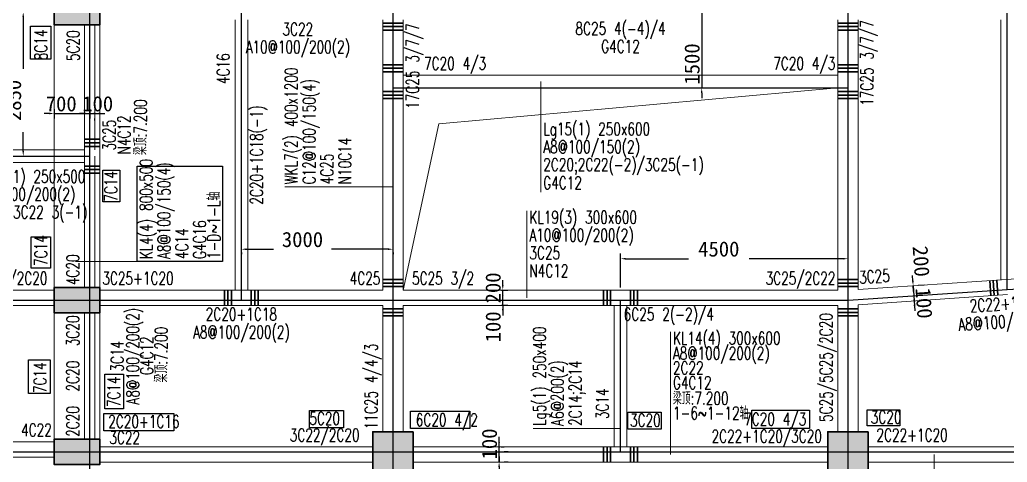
# Model space of a CAD drawing. Header units: inches. Extents: x 18712 to 314639, y 0 to 420500.
# Drawn here: x 63001 to 82535, y 126982 to 135735 of the extents above; entities that cross this region are included whole.
import ezdxf
from ezdxf.enums import TextEntityAlignment as Align
from ezdxf.lldxf.tags import DXFTag

# ---------------------------------------------------------------- set-up
doc = ezdxf.new("R2010")
doc.units = ezdxf.units.IN
doc.header["$LTSCALE"] = 1000
doc.header["$MEASUREMENT"] = 0
for name, color, linetype, true_color in [('DIM', 3, 'Continuous', 0x00ff00), ('DOTE', 1, 'DOTE', 0xff0000), ('板洞边线', 7, 'Continuous', 0xadadad), ('柱填充', 7, 'Continuous', 0xc0c0c0), ('梁原位标注', 7, 'Continuous', 0xffffff), ('梁名称编号', 2, 'Continuous', 0xffff00), ('梁标注引线', 2, 'Continuous', 0xffff00), ('梁附加箍筋', 1, 'Continuous', 0xff0000), ('梁集中标注', 2, 'Continuous', 0xffff00), ('砼柱', 2, 'Continuous', 0xffff00), ('砼梁', 6, 'Continuous', 0xff00ff), ('砼梁虚线', 9, 'HIDDEN', 0x808080)]:
    doc.layers.add(name, color=color, linetype=linetype, true_color=true_color)
doc.styles.add('TSSD_Rein', font='txt.shx', dxfattribs={"height": 0.2, "bigfont": 'gbcbig.shx'})
tags = doc.linetypes.add('DASH', pattern=[0.35, 0.25, -0.1]).pattern_tags.tags
tags[6:7] = [DXFTag(74, 4), DXFTag(75, 0), DXFTag(340, '0'), DXFTag(46, 0.0), DXFTag(50, 0.0), DXFTag(44, 0.0), DXFTag(45, 0.0)]
tags[4:5] = [DXFTag(74, 4), DXFTag(75, 0), DXFTag(340, '0'), DXFTag(46, 0.0), DXFTag(50, 0.0), DXFTag(44, 0.0), DXFTag(45, 0.0)]
tags = doc.linetypes.add('DOTE', pattern=[2.42, 2, -0.2, 0.02, -0.2]).pattern_tags.tags
tags[10:11] = [DXFTag(74, 4), DXFTag(75, 0), DXFTag(340, '0'), DXFTag(46, 0.0), DXFTag(50, 0.0), DXFTag(44, 0.0), DXFTag(45, 0.0)]
tags[8:9] = [DXFTag(74, 4), DXFTag(75, 0), DXFTag(340, '0'), DXFTag(46, 0.0), DXFTag(50, 0.0), DXFTag(44, 0.0), DXFTag(45, 0.0)]
tags[6:7] = [DXFTag(74, 4), DXFTag(75, 0), DXFTag(340, '0'), DXFTag(46, 0.0), DXFTag(50, 0.0), DXFTag(44, 0.0), DXFTag(45, 0.0)]
tags[4:5] = [DXFTag(74, 4), DXFTag(75, 0), DXFTag(340, '0'), DXFTag(46, 0.0), DXFTag(50, 0.0), DXFTag(44, 0.0), DXFTag(45, 0.0)]
tags = doc.linetypes.add('HIDDEN', pattern=[0.375, 0.25, -0.125]).pattern_tags.tags
tags[6:7] = [DXFTag(74, 4), DXFTag(75, 0), DXFTag(340, '0'), DXFTag(46, 0.0), DXFTag(50, 0.0), DXFTag(44, 0.0), DXFTag(45, 0.0)]
tags[4:5] = [DXFTag(74, 4), DXFTag(75, 0), DXFTag(340, '0'), DXFTag(46, 0.0), DXFTag(50, 0.0), DXFTag(44, 0.0), DXFTag(45, 0.0)]
doc.dimstyles.new('TSSD_100_100$0', dxfattribs={"dimtxt": 300, "dimasz": 100, "dimexe": 100, "dimexo": 250, "dimgap": 100, "dimtad": 1, "dimdec": 0, "dimzin": 0, "dimdsep": 46, "dimtxsty": 'Standard', "dimcen": 0, "dimclrd": 256, "dimclre": 256, "dimclrt": 7, "dimadec": 0, "dimazin": 0, "dimtfac": 1, "dimtdec": 4, "dimtix": 1, "dimtmove": 2, "dimatfit": 3, "dimfxl": 1, "dimtolj": 1, "dimtzin": 0, "dimarcsym": 0})

# ---------------------------------------------------------------- blocks, each defined once
blk = doc.blocks.new('*D1399')
at = {"layer": 'Defpoints', "color": 0, "transparency": 16777216}
for p in [(63685, 134215), (64385, 134215), (64385, 133881)]:
    blk.add_point(p, dxfattribs=at)
at = {"layer": 'DIM', "lineweight": -2, "transparency": 16777216}
for p, q in [((63585, 133881), (63485, 133881)), ((63685, 133965), (63685, 133781)), ((63685, 133881), (64385, 133881)), ((64385, 133965), (64385, 133781)), ((64485, 133881), (64585, 133881))]:
    blk.add_line(p, q, dxfattribs=at)
at = {"layer": 'DIM', "transparency": 16777216}
for points in [[(63585, 133864), (63585, 133897), (63685, 133881)], [(64485, 133897), (64485, 133864), (64385, 133881)]]:
    blk.add_solid(points, dxfattribs=at)
at = {"layer": 'DIM', "color": 7, "true_color": 0xffffff, "transparency": 16777216, "insert": (63821, 134071), "char_height": 300, "attachment_point": 5}
blk.add_mtext('\\A1;700', dxfattribs=at)
blk = doc.blocks.new('*D1400')
at = {"layer": 'Defpoints', "color": 0, "transparency": 16777216}
for p in [(64385, 134215), (64485, 133992), (64485, 133881)]:
    blk.add_point(p, dxfattribs=at)
at = {"layer": 'DIM', "lineweight": -2, "transparency": 16777216}
for p, q in [((64285, 133881), (64185, 133881)), ((64385, 133965), (64385, 133781)), ((64385, 133881), (64485, 133881)), ((64585, 133881), (64685, 133881)), ((64485, 133742), (64485, 133781))]:
    blk.add_line(p, q, dxfattribs=at)
at = {"layer": 'DIM', "transparency": 16777216}
for points in [[(64285, 133864), (64285, 133897), (64385, 133881)], [(64585, 133897), (64585, 133864), (64485, 133881)]]:
    blk.add_solid(points, dxfattribs=at)
at = {"layer": 'DIM', "color": 7, "true_color": 0xffffff, "transparency": 16777216, "insert": (64543, 134071), "char_height": 300, "attachment_point": 5}
blk.add_mtext('\\A1;100', dxfattribs=at)
blk = doc.blocks.new('*D1408')
at = {"layer": 'Defpoints', "color": 0, "transparency": 16777216}
for p in [(72415, 127186), (72483, 127186), (72415, 126986)]:
    blk.add_point(p, dxfattribs=at)
at = {"layer": 'DIM', "lineweight": -2, "transparency": 16777216}
for p, q in [((72483, 127286), (72483, 127386)), ((72483, 126986), (72483, 127186)), ((72665, 127186), (72583, 127186)), ((72665, 126986), (72583, 126986)), ((72483, 126886), (72483, 126786))]:
    blk.add_line(p, q, dxfattribs=at)
at = {"layer": 'DIM', "transparency": 16777216}
for points in [[(72466, 127286), (72500, 127286), (72483, 127186)], [(72500, 126886), (72466, 126886), (72483, 126986)]]:
    blk.add_solid(points, dxfattribs=at)
at = {"layer": 'DIM', "color": 7, "true_color": 0xffffff, "transparency": 16777216, "insert": (72293, 126514), "char_height": 300, "attachment_point": 5, "rotation": 90}
blk.add_mtext('\\A1;200', dxfattribs=at)
blk = doc.blocks.new('*D1409')
at = {"layer": 'Defpoints', "color": 0, "transparency": 16777216}
for p in [(72271, 127286), (72415, 127186), (72483, 127286)]:
    blk.add_point(p, dxfattribs=at)
at = {"layer": 'DIM', "lineweight": -2, "transparency": 16777216}
for p, q in [((72483, 127386), (72483, 127486)), ((72483, 127186), (72483, 127286)), ((72521, 127286), (72583, 127286)), ((72665, 127186), (72583, 127186)), ((72483, 127086), (72483, 126986))]:
    blk.add_line(p, q, dxfattribs=at)
at = {"layer": 'DIM', "transparency": 16777216}
for points in [[(72466, 127386), (72500, 127386), (72483, 127286)], [(72500, 127086), (72466, 127086), (72483, 127186)]]:
    blk.add_solid(points, dxfattribs=at)
at = {"layer": 'DIM', "color": 7, "true_color": 0xffffff, "transparency": 16777216, "insert": (72293, 127344), "char_height": 300, "attachment_point": 5, "rotation": 90}
blk.add_mtext('\\A1;100', dxfattribs=at)
blk = doc.blocks.new('*D1414')
at = {"layer": 'Defpoints', "color": 0, "transparency": 16777216}
for p in [(76214, 135886), (76214, 134386), (76491, 134386)]:
    blk.add_point(p, dxfattribs=at)
at = {"layer": 'DIM', "lineweight": -2, "transparency": 16777216}
for p, q in [((76491, 135986), (76491, 136086)), ((76464, 135886), (76591, 135886)), ((76491, 135886), (76491, 134386)), ((76464, 134386), (76591, 134386)), ((76491, 134286), (76491, 134186))]:
    blk.add_line(p, q, dxfattribs=at)
at = {"layer": 'DIM', "transparency": 16777216}
for points in [[(76474, 135986), (76508, 135986), (76491, 135886)], [(76508, 134286), (76474, 134286), (76491, 134386)]]:
    blk.add_solid(points, dxfattribs=at)
at = {"layer": 'DIM', "color": 7, "true_color": 0xffffff, "transparency": 16777216, "insert": (76301, 134860), "char_height": 300, "attachment_point": 5, "rotation": 90}
blk.add_mtext('\\A1;1500', dxfattribs=at)
blk = doc.blocks.new('*D1415')
at = {"layer": 'Defpoints', "color": 0, "transparency": 16777216}
for p in [(72278, 130186), (72556, 130186), (72278, 130086)]:
    blk.add_point(p, dxfattribs=at)
at = {"layer": 'DIM', "lineweight": -2, "transparency": 16777216}
for p, q in [((72556, 130286), (72556, 130386)), ((72528, 130186), (72656, 130186)), ((72556, 130086), (72556, 130186)), ((72528, 130086), (72656, 130086)), ((72556, 129986), (72556, 129886))]:
    blk.add_line(p, q, dxfattribs=at)
at = {"layer": 'DIM', "transparency": 16777216}
for points in [[(72539, 130286), (72572, 130286), (72556, 130186)], [(72572, 129986), (72539, 129986), (72556, 130086)]]:
    blk.add_solid(points, dxfattribs=at)
at = {"layer": 'DIM', "color": 7, "true_color": 0xffffff, "transparency": 16777216, "insert": (72366, 129660), "char_height": 300, "attachment_point": 5, "rotation": 90}
blk.add_mtext('\\A1;100', dxfattribs=at)
blk = doc.blocks.new('*D1416')
at = {"layer": 'Defpoints', "color": 0, "transparency": 16777216}
for p in [(72278, 130386), (72556, 130386), (72278, 130186)]:
    blk.add_point(p, dxfattribs=at)
at = {"layer": 'DIM', "lineweight": -2, "transparency": 16777216}
for p, q in [((72556, 130486), (72556, 130586)), ((72528, 130386), (72656, 130386)), ((72556, 130186), (72556, 130386)), ((72528, 130186), (72656, 130186)), ((72556, 130086), (72556, 129986))]:
    blk.add_line(p, q, dxfattribs=at)
at = {"layer": 'DIM', "transparency": 16777216}
for points in [[(72539, 130486), (72572, 130486), (72556, 130386)], [(72572, 130086), (72539, 130086), (72556, 130186)]]:
    blk.add_solid(points, dxfattribs=at)
at = {"layer": 'DIM', "color": 7, "true_color": 0xffffff, "transparency": 16777216, "insert": (72366, 130430), "char_height": 300, "attachment_point": 5, "rotation": 90}
blk.add_mtext('\\A1;200', dxfattribs=at)
blk = doc.blocks.new('*D1423')
at = {"layer": 'Defpoints', "color": 0, "transparency": 16777216}
for p in [(62885, 135886), (62885, 133036), (63070, 133036)]:
    blk.add_point(p, dxfattribs=at)
at = {"layer": 'DIM', "lineweight": -2, "transparency": 16777216}
for p, q in [((63070, 135786), (63070, 134764)), ((63135, 135886), (63170, 135886)), ((63070, 133136), (63070, 133514)), ((63135, 133036), (63170, 133036))]:
    blk.add_line(p, q, dxfattribs=at)
at = {"layer": 'DIM', "transparency": 16777216}
for points in [[(63086, 135786), (63053, 135786), (63070, 135886)], [(63053, 133136), (63086, 133136), (63070, 133036)]]:
    blk.add_solid(points, dxfattribs=at)
at = {"layer": 'DIM', "color": 7, "true_color": 0xffffff, "transparency": 16777216, "insert": (62880, 134139), "char_height": 300, "attachment_point": 5, "rotation": 90}
blk.add_mtext('\\A1;2850', dxfattribs=at)
blk = doc.blocks.new('*D1424')
at = {"layer": 'Defpoints', "color": 0, "transparency": 16777216}
for p in [(67385, 131383), (70385, 131383), (70385, 131196)]:
    blk.add_point(p, dxfattribs=at)
at = {"layer": 'DIM', "lineweight": -2, "transparency": 16777216}
for p, q in [((67385, 131133), (67385, 131096)), ((67485, 131196), (68019, 131196)), ((70285, 131196), (69169, 131196)), ((70385, 131133), (70385, 131096))]:
    blk.add_line(p, q, dxfattribs=at)
at = {"layer": 'DIM', "transparency": 16777216}
for points in [[(67485, 131213), (67485, 131179), (67385, 131196)], [(70285, 131179), (70285, 131213), (70385, 131196)]]:
    blk.add_solid(points, dxfattribs=at)
at = {"layer": 'DIM', "color": 7, "true_color": 0xffffff, "transparency": 16777216, "insert": (68594, 131386), "char_height": 300, "attachment_point": 5}
blk.add_mtext('\\A1;3000', dxfattribs=at)
blk = doc.blocks.new('*D1436')
at = {"layer": 'Defpoints', "color": 0, "transparency": 16777216}
for p in [(80641, 130471), (80654, 130271), (80687, 130274)]:
    blk.add_point(p, dxfattribs=at)
at = {"layer": 'DIM', "lineweight": -2, "transparency": 16777216}
for p, q in [((80667, 130573), (80660, 130673)), ((80890, 130488), (80773, 130480)), ((80674, 130473), (80687, 130274)), ((80694, 130174), (80701, 130074)), ((80904, 130288), (80787, 130280))]:
    blk.add_line(p, q, dxfattribs=at)
at = {"layer": 'DIM', "transparency": 16777216}
for points in [[(80650, 130572), (80683, 130574), (80674, 130473)], [(80710, 130175), (80677, 130173), (80687, 130274)]]:
    blk.add_solid(points, dxfattribs=at)
at = {"layer": 'DIM', "color": 7, "true_color": 0xffffff, "transparency": 16777216, "insert": (80831, 130957), "char_height": 300, "attachment_point": 5, "rotation": 273.8609}
blk.add_mtext('\\A1;200', dxfattribs=at)
blk = doc.blocks.new('*D1437')
at = {"layer": 'Defpoints', "color": 0, "transparency": 16777216}
for p in [(80654, 130271), (80661, 130172), (80694, 130174)]:
    blk.add_point(p, dxfattribs=at)
at = {"layer": 'DIM', "lineweight": -2, "transparency": 16777216}
for p, q in [((80680, 130373), (80674, 130473)), ((80687, 130274), (80694, 130174)), ((80904, 130288), (80787, 130280)), ((80911, 130189), (80794, 130181)), ((80701, 130074), (80707, 129974))]:
    blk.add_line(p, q, dxfattribs=at)
at = {"layer": 'DIM', "transparency": 16777216}
for points in [[(80664, 130372), (80697, 130375), (80687, 130274)], [(80717, 130075), (80684, 130073), (80694, 130174)]]:
    blk.add_solid(points, dxfattribs=at)
at = {"layer": 'DIM', "color": 7, "true_color": 0xffffff, "transparency": 16777216, "insert": (80887, 130129), "char_height": 300, "attachment_point": 5, "rotation": 273.8609}
blk.add_mtext('\\A1;100', dxfattribs=at)
blk = doc.blocks.new('*D1493')
at = {"layer": 'Defpoints', "color": 0, "transparency": 16777216}
for p in [(79385, 131008), (74885, 130186), (79385, 130186)]:
    blk.add_point(p, dxfattribs=at)
at = {"layer": 'DIM', "lineweight": -2, "transparency": 16777216}
for p, q in [((74885, 130436), (74885, 131108)), ((79385, 130436), (79385, 131108)), ((74985, 131008), (76229, 131008)), ((79285, 131008), (77429, 131008))]:
    blk.add_line(p, q, dxfattribs=at)
at = {"layer": 'DIM', "transparency": 16777216}
for points in [[(74985, 131024), (74985, 130991), (74885, 131008)], [(79285, 130991), (79285, 131024), (79385, 131008)]]:
    blk.add_solid(points, dxfattribs=at)
at = {"layer": 'DIM', "color": 7, "true_color": 0xffffff, "transparency": 16777216, "insert": (76829, 131198), "char_height": 300, "attachment_point": 5}
blk.add_mtext('\\A1;4500', dxfattribs=at)

msp = doc.modelspace()

# ---------------------------------------------------------------- hatches: boundary and pattern name
at = {"layer": '柱填充'}
for points in [[(64584.8, 136135.8), (63684.8, 136135.8), (63684.8, 135635.8), (64584.8, 135635.8)], [(64584.8, 130435.8), (63684.8, 130435.8), (63684.8, 129935.8), (64584.8, 129935.8)], [(70784.8, 127585.8), (69984.8, 127585.8), (69984.8, 126785.8), (70784.8, 126785.8)], [(79784.8, 127585.8), (78984.8, 127585.8), (78984.8, 126785.8), (79784.8, 126785.8)], [(64584.8, 127435.8), (63684.8, 127435.8), (63684.8, 126935.8), (64584.8, 126935.8)]]:
    msp.add_hatch(color=256, dxfattribs=at).paths.add_polyline_path(points, flags=0)

# ---------------------------------------------------------------- linework, layer by layer
at = {"layer": 'DIM', "linetype": 'DASH', "lineweight": -3}
for points in [[(63212.9, 135609.7), (63618.2, 135609.7), (63618.2, 134954.5), (63212.9, 134954.5)], [(67013.3, 130952.2), (65323.4, 130952.2), (65323.4, 132835.5), (67013.3, 132835.5)], [(64646, 132762.4), (64980.7, 132762.4), (64980.7, 132136), (64646, 132136)], [(63228.9, 131439.9), (63612, 131439.9), (63612, 130819), (63228.9, 130819)], [(63174.4, 129008.8), (63599.7, 129008.8), (63599.7, 128343.5), (63174.4, 128343.5)], [(64681.8, 128724.6), (65054.1, 128724.6), (65054.1, 128040.5), (64681.8, 128040.5)], [(68732.5, 128008.7), (69403.9, 128008.7), (69403.9, 127662.1), (68732.5, 127662.1)], [(70731.5, 127989.5), (71904.8, 127989.5), (71904.8, 127652.7), (70731.5, 127652.7)], [(75032.6, 127971.7), (75691.7, 127971.7), (75691.7, 127633.5), (75032.6, 127633.5)], [(77480.9, 128014.7), (78622.3, 128014.7), (78622.3, 127651), (77480.9, 127651)], [(79760.5, 128016.2), (80413, 128016.2), (80413, 127705.6), (79760.5, 127705.6)], [(64666.9, 127945.4), (66051.4, 127945.4), (66051.4, 127605), (64666.9, 127605)]]:
    msp.add_lwpolyline(points, close=True, dxfattribs=at)
at = {"layer": 'DOTE', "lineweight": -3}
for p, q in [((64384.8, 133035.8), (64384.8, 135885.8)), ((67384.8, 130185.8), (67384.8, 135885.8)), ((70384.8, 134385.8), (70384.8, 135885.8)), ((79384.8, 134385.8), (79384.8, 135885.8)), ((82534.8, 130398.4), (82534.8, 135885.8)), ((70384.8, 130185.8), (70384.8, 134385.8)), ((70384.8, 134385.8), (79384.8, 134385.8)), ((79384.8, 130185.8), (79384.8, 134385.8)), ((61384.8, 133035.8), (64384.8, 133035.8)), ((64384.8, 130185.8), (64384.8, 133035.8)), ((82534.8, 130398.4), (85684.8, 130611)), ((79384.8, 130185.8), (82534.8, 130398.4)), ((61384.8, 130185.8), (64384.8, 130185.8)), ((64384.8, 127185.8), (64384.8, 130185.8)), ((64384.8, 130185.8), (67384.8, 130185.8)), ((67384.8, 130185.8), (70384.8, 130185.8)), ((70384.8, 127185.8), (70384.8, 130185.8)), ((70384.8, 130185.8), (74884.8, 130185.8)), ((74884.8, 130185.8), (79384.8, 130185.8)), ((74884.8, 127185.8), (74884.8, 130185.8)), ((79384.8, 127185.8), (79384.8, 130185.8)), ((61384.8, 127185.8), (64384.8, 127185.8)), ((64384.8, 125385.8), (64384.8, 127185.8)), ((64384.8, 127185.8), (70384.8, 127185.8)), ((70384.8, 127185.8), (74884.8, 127185.8)), ((70384.8, 123885.8), (70384.8, 127185.8)), ((74884.8, 127185.8), (79384.8, 127185.8)), ((79384.8, 127185.8), (85684.8, 127185.8)), ((79384.8, 123885.8), (79384.8, 127185.8))]:
    msp.add_line(p, q, dxfattribs=at)
at = {"layer": '板洞边线', "lineweight": 18}
for p, q in [((71291.9, 133678.7), (79184.8, 134385.8)), ((70584.8, 130385.8), (71291.9, 133678.7))]:
    msp.add_line(p, q, dxfattribs=at)
at = {"layer": '梁标注引线', "color": 3, "lineweight": 18, "true_color": 0x00ff00}
for p, q in [((73306.9, 134510.8), (73306.9, 132323.3)), ((74884.8, 127652.8), (73157.2, 127652.8))]:
    msp.add_line(p, q, dxfattribs=at)
at = {"layer": '梁标注引线', "color": 6, "lineweight": 18, "true_color": 0xff00ff}
for p, q in [((70384.8, 132429.7), (68247.3, 132429.7)), ((73032.2, 130235.8), (73032.2, 131952.4)), ((66952.8, 130952.2), (64105.5, 130952.2)), ((75871.5, 127135.8), (75871.5, 129560.8)), ((81090.6, 127135.8), (81090.6, 124547.2))]:
    msp.add_line(p, q, dxfattribs=at)
at = {"layer": '梁附加箍筋', "lineweight": 35}
for p, q in [((70584.8, 135669), (70184.8, 135669)), ((70584.8, 135599), (70184.8, 135599)), ((79584.8, 135669), (79184.8, 135669)), ((79584.8, 135599), (79184.8, 135599)), ((70584.8, 135529), (70184.8, 135529)), ((79584.8, 135529), (79184.8, 135529)), ((70584.8, 134845.8), (70184.8, 134845.8)), ((79584.8, 134845.8), (79184.8, 134845.8)), ((70584.8, 134775.8), (70184.8, 134775.8)), ((70584.8, 134705.8), (70184.8, 134705.8)), ((79584.8, 134775.8), (79184.8, 134775.8)), ((79584.8, 134705.8), (79184.8, 134705.8)), ((70584.8, 134315.8), (70184.8, 134315.8)), ((70584.8, 134245.8), (70184.8, 134245.8)), ((79584.8, 134315.8), (79184.8, 134315.8)), ((79584.8, 134245.8), (79184.8, 134245.8)), ((70584.8, 134175.8), (70184.8, 134175.8)), ((79584.8, 134175.8), (79184.8, 134175.8)), ((64584.8, 133370.8), (64284.8, 133370.8)), ((64584.8, 133300.8), (64284.8, 133300.8)), ((64584.8, 133230.8), (64284.8, 133230.8)), ((64584.8, 132840.8), (64284.8, 132840.8)), ((64584.8, 132770.8), (64284.8, 132770.8)), ((64584.8, 132700.8), (64284.8, 132700.8)), ((70584.8, 130595.8), (70184.8, 130595.8)), ((70584.8, 130525.8), (70184.8, 130525.8)), ((79584.8, 130595.8), (79184.8, 130595.8)), ((79584.8, 130525.8), (79184.8, 130525.8)), ((82207.3, 130276), (82187.1, 130575.4)), ((82277.1, 130280.8), (82256.9, 130580.1)), ((82347, 130285.5), (82326.7, 130584.8)), ((67049.8, 130085.8), (67049.8, 130385.8)), ((67119.8, 130085.8), (67119.8, 130385.8)), ((67189.8, 130085.8), (67189.8, 130385.8)), ((67579.8, 130085.8), (67579.8, 130385.8)), ((67649.8, 130085.8), (67649.8, 130385.8)), ((67719.8, 130085.8), (67719.8, 130385.8)), ((70584.8, 130455.8), (70184.8, 130455.8)), ((74549.8, 130085.8), (74549.8, 130385.8)), ((74619.8, 130085.8), (74619.8, 130385.8)), ((74689.8, 130085.8), (74689.8, 130385.8)), ((75079.8, 130085.8), (75079.8, 130385.8)), ((75149.8, 130085.8), (75149.8, 130385.8)), ((75219.8, 130085.8), (75219.8, 130385.8)), ((79584.8, 130455.8), (79184.8, 130455.8)), ((70584.8, 130015.8), (70184.8, 130015.8)), ((70584.8, 129945.8), (70184.8, 129945.8)), ((79584.8, 130015.8), (79184.8, 130015.8)), ((79584.8, 129945.8), (79184.8, 129945.8)), ((70584.8, 129875.8), (70184.8, 129875.8)), ((79584.8, 129875.8), (79184.8, 129875.8)), ((74549.8, 126985.8), (74549.8, 127285.8)), ((74619.8, 126985.8), (74619.8, 127285.8)), ((74689.8, 126985.8), (74689.8, 127285.8)), ((75079.8, 126985.8), (75079.8, 127285.8)), ((75149.8, 126985.8), (75149.8, 127285.8)), ((75219.8, 126985.8), (75219.8, 127285.8))]:
    msp.add_line(p, q, dxfattribs=at)
at = {"layer": '砼柱', "lineweight": 35}
for points in [[(64584.8, 136135.8), (63684.8, 136135.8), (63684.8, 135635.8), (64584.8, 135635.8)], [(64584.8, 130435.8), (63684.8, 130435.8), (63684.8, 129935.8), (64584.8, 129935.8)], [(70784.8, 127585.8), (69984.8, 127585.8), (69984.8, 126785.8), (70784.8, 126785.8)], [(79784.8, 127585.8), (78984.8, 127585.8), (78984.8, 126785.8), (79784.8, 126785.8)], [(64584.8, 127435.8), (63684.8, 127435.8), (63684.8, 126935.8), (64584.8, 126935.8)]]:
    msp.add_lwpolyline(points, close=True, dxfattribs=at)
at = {"layer": '砼梁', "lineweight": 18}
for p, q in [((63684.8, 135635.8), (63684.8, 133160.8)), ((70584.8, 134385.8), (79184.8, 134385.8)), ((70584.8, 130385.8), (70584.8, 134385.7)), ((79184.8, 134385.7), (79184.8, 130385.8)), ((63684.8, 133160.8), (63684.8, 130435.8)), ((74884.8, 130385.8), (70584.8, 130385.8)), ((79184.8, 130385.8), (74884.8, 130385.8)), ((63684.8, 129935.8), (63684.8, 127435.8)), ((64584.8, 126985.8), (69984.8, 126985.8)), ((70784.8, 126985.8), (74884.8, 126985.8)), ((74884.8, 126985.8), (78984.8, 126985.8)), ((79784.8, 126985.8), (85184.8, 126985.8))]:
    msp.add_line(p, q, dxfattribs=at)
at = {"layer": '砼梁虚线', "lineweight": 18}
for p, q in [((64284.8, 135635.8), (64284.8, 133035.8)), ((64484.8, 133160.8), (64484.8, 135635.8)), ((64584.8, 133160.8), (64584.8, 135635.8)), ((67259.8, 135735.8), (67259.8, 130385.8)), ((67509.8, 130385.8), (67509.8, 135735.8)), ((70184.8, 135735.8), (70184.8, 134385.8)), ((70584.8, 134385.8), (70584.8, 135735.8)), ((79184.8, 135735.8), (79184.8, 134385.8)), ((79584.8, 134385.8), (79584.8, 135735.8)), ((82409.8, 135735.8), (82409.8, 130590.4)), ((79184.8, 134635.8), (70584.8, 134635.8)), ((70184.8, 134385.8), (70184.8, 130385.8)), ((79584.8, 130399.7), (79584.8, 134385.8)), ((64284.8, 133160.8), (61509.8, 133160.8)), ((64284.8, 133035.8), (64284.8, 130435.8)), ((64484.8, 130435.8), (64484.8, 133035.8)), ((64584.8, 130435.8), (64584.8, 133160.8)), ((61509.8, 132910.8), (64284.8, 132910.8)), ((85384.8, 130791.2), (82521.3, 130597.9)), ((82521.3, 130597.9), (79584.8, 130399.7)), ((63684.8, 130385.8), (61384.8, 130385.8)), ((67384.7, 130385.8), (64584.8, 130385.8)), ((70184.8, 130385.8), (67384.8, 130385.8)), ((79584.8, 130099.1), (82541.5, 130298.6)), ((79584.8, 127585.8), (79584.8, 130099.1)), ((61384.8, 130085.8), (63684.8, 130085.8)), ((64284.8, 129935.8), (64284.8, 127435.8)), ((64484.8, 127435.8), (64484.8, 129935.8)), ((64584.8, 130085.8), (67384.8, 130085.8)), ((64584.8, 127435.8), (64584.8, 129935.8)), ((67384.8, 130085.8), (70184.8, 130085.8)), ((70184.8, 130085.8), (70184.8, 127585.8)), ((70584.8, 127585.8), (70584.8, 130085.8)), ((70584.8, 130085.8), (74884.7, 130085.8)), ((74759.8, 130085.8), (74759.8, 127285.8)), ((74884.8, 130085.8), (79184.8, 130085.8)), ((75009.8, 127285.8), (75009.8, 130085.8)), ((79184.8, 130085.8), (79184.8, 127585.8)), ((63684.8, 127385.8), (61384.8, 127385.8)), ((69984.8, 127285.8), (64584.8, 127285.8)), ((69984.8, 127285.8), (64584.8, 127285.8)), ((74884.7, 127285.8), (70784.8, 127285.8)), ((74884.8, 127285.8), (70784.8, 127285.8)), ((78984.8, 127285.8), (74884.8, 127285.8)), ((78984.8, 127285.8), (74884.8, 127285.8)), ((85184.8, 127285.8), (79784.8, 127285.8)), ((85184.8, 127285.8), (79784.8, 127285.8)), ((61384.8, 127085.8), (63684.8, 127085.8)), ((64584.8, 126985.8), (69984.8, 126985.8)), ((70784.8, 126985.8), (74884.8, 126985.8)), ((74884.8, 126985.8), (78984.8, 126985.8)), ((79784.8, 126985.8), (85184.8, 126985.8))]:
    msp.add_line(p, q, dxfattribs=at)

# ---------------------------------------------------------------- texts
at = {"layer": '梁原位标注', "style": 'TSSD_Rein', "width": 0.7}
for s, p in [('3C22', (68501, 135673.3)), ('8C25 4(-4)/4', (74884.8, 135685.8)), ('A10@100/200(2)', (68501, 135320.5)), ('G4C12', (74884.8, 135333)), ('2C20+1C18', (67384.8, 130035.8)), ('6C25 2(-2)/4', (75838.6, 130035.8)), ('A8@100/200(2)', (67384.8, 129683))]:
    msp.add_text(s, height=250, dxfattribs=at).set_placement(p, align=Align.TOP_CENTER)
for s, rotation, p in [('17C25 3/7/7', 90, (70647.3, 134818.5)), ('17C25 3/7/7', 90, (79634.8, 134879.3)), ('梁顶:7.200', 90, (65263.2, 133608.4)), ('2C20+1C18(-1)', 90, (67559.8, 133060.8)), ('N4C12', 90, (64939.1, 133457.1)), ('3C25', 90, (64647.3, 133452.6)), ('7C14', 90, (64677.6, 132440.1)), ('2C22+1C18', 3.86091, (82488.6, 130244.9)), ('A8@100/200(2)', 90, (65110.7, 129081.4)), ('A8@100/150(2)', 3.86091, (82512.4, 129893)), ('梁顶:7.200', 90, (65673, 129110.5)), ('3C14', 90, (64803.5, 129078.4)), ('G4C12', 90, (65387.5, 129090.5)), ('7C14', 90, (64736, 128377.2))]:
    msp.add_text(s, height=250, rotation=rotation, dxfattribs=at).set_placement(p, align=Align.TOP_CENTER)
for s, p in [('8C14', (63544.5, 135541.9)), ('5C20', (64182, 135525)), ('4C16', (67150.2, 135071.6)), ('3C20', (64175.2, 129885.8))]:
    msp.add_text(s, height=250, rotation=90, dxfattribs=at).set_placement(p, align=Align.RIGHT)
for s, p in [('7C20 4/3', (70998.4, 134745.3)), ('3C25+1C20', (64634.8, 130495.3)), ('5C25 3/2', (70759.8, 130495.3)), ('6C20 4/2', (70834.8, 127694)), ('3C20', (79834.8, 127746.8)), ('2C20+1C16', (64751.9, 127662.5)), ('3C22', (64773.1, 127344.1)), ('2C22+1C20', (79947.1, 127395.3))]:
    msp.add_text(s, height=250, dxfattribs=at).set_placement(p)
for s, p in [('7C20 4/3', (79134.8, 134745.3)), ('3C25+1C20/2C20', (63548.2, 130495.3)), ('4C25', (70134.8, 130495.3)), ('3C25/2C22', (79134.8, 130495.3)), ('5C20', (69336.9, 127723.3)), ('7C20 4/3', (78559.7, 127711.6)), ('4C22', (63634.8, 127495.3)), ('3C22/2C20', (69722.8, 127395.3)), ('2C22+1C20/3C20', (78868.3, 127370.8))]:
    msp.add_text(s, height=250, dxfattribs=at).set_placement(p, align=Align.RIGHT)
for s, rotation, p in [('7C14', 90, (63544.4, 130866.9)), ('4C20', 90, (64175.2, 130485.8)), ('3C25', 3.86091, (79613.4, 130511.5)), ('5C25/5C25/2C20', 90, (79075.2, 127779.8)), ('11C25 4/4/3', 90, (70075.2, 127635.8)), ('3C14', 90, (74650.2, 127835.8)), ('2C20', 90, (64175.2, 127485.8))]:
    msp.add_text(s, height=250, rotation=rotation, dxfattribs=at).set_placement(p)
for s, p in [('7C14', (63526.7, 128654.9)), ('2C20', (64175.2, 128685.8))]:
    msp.add_text(s, height=250, rotation=90, dxfattribs=at).set_placement(p, align=Align.CENTER)
msp.add_text('3C20', height=250, dxfattribs=at).set_placement((75376.3, 127686.9), align=Align.CENTER)
at = {"layer": '梁名称编号', "color": 6, "true_color": 0xff00ff, "style": 'TSSD_Rein', "width": 0.7}
for s, p in [('WKL7(2) 400x1200', (68247.3, 132479.7)), ('KL4(4) 800x500', (65376.3, 131002.2))]:
    msp.add_text(s, height=250, rotation=90, dxfattribs=at).set_placement(p, align=Align.TOP_LEFT)
at = {"layer": '梁名称编号', "color": 3, "true_color": 0x00ff00, "style": 'TSSD_Rein', "width": 0.7}
msp.add_text('Lg15(1) 250x600', height=250, dxfattribs=at).set_placement((73356.9, 133448.8))
msp.add_text('Lg12(1) 250x500', height=250, dxfattribs=at).set_placement((62185.6, 132761.1), align=Align.TOP_LEFT)
at = {"layer": '梁名称编号', "color": 6, "true_color": 0xff00ff, "style": 'TSSD_Rein', "width": 0.7}
for s, p in [('KL19(3) 300x600', (73082.2, 131952.4)), ('KL14(4) 300x600', (75921.5, 129560.8))]:
    msp.add_text(s, height=250, dxfattribs=at).set_placement(p, align=Align.TOP_LEFT)
at = {"layer": '梁名称编号', "color": 3, "true_color": 0x00ff00, "style": 'TSSD_Rein', "width": 0.7}
msp.add_text('Lg5(1) 250x400', height=250, rotation=90, dxfattribs=at).set_placement((73157.2, 127702.8), align=Align.TOP_LEFT)
at = {"layer": '梁集中标注', "color": 6, "true_color": 0xff00ff, "style": 'TSSD_Rein', "width": 0.7}
for s, p in [('C12@100/150(4)', (68600, 132479.7)), ('N10C14', (69305.5, 132479.7)), ('4C25', (68952.8, 132479.7)), ('A8@100/150(4)', (65729, 131002.2)), ('1-D~1-L轴', (66715.3, 131002.2)), ('G4C16', (66434.5, 131002.2)), ('4C14', (66081.8, 131002.2))]:
    msp.add_text(s, height=250, rotation=90, dxfattribs=at).set_placement(p, align=Align.TOP_LEFT)
at = {"layer": '梁集中标注', "color": 3, "true_color": 0x00ff00, "style": 'TSSD_Rein', "width": 0.7}
for s, p in [('A8@100/150(2)', (73356.9, 133096.1)), ('2C20;2C22(-2)/3C25(-1)', (73356.9, 132743.3)), ('G4C12', (73356.9, 132382.8))]:
    msp.add_text(s, height=250, dxfattribs=at).set_placement(p)
for s, p in [('A8@100/200(2)', (62185.6, 132408.3)), ('2C20;3C22 3(-1)', (62185.6, 132055.6))]:
    msp.add_text(s, height=250, dxfattribs=at).set_placement(p, align=Align.TOP_LEFT)
at = {"layer": '梁集中标注', "color": 6, "true_color": 0xff00ff, "style": 'TSSD_Rein', "width": 0.7}
for s, p in [('A10@100/200(2)', (73082.2, 131599.6)), ('3C25', (73082.2, 131246.9)), ('N4C12', (73082.2, 130894.1)), ('A8@100/200(2)', (75921.5, 129263.2)), ('2C22', (75921.5, 128971.8)), ('G4C12', (75921.5, 128680.3)), ('梁顶:7.200', (75921.5, 128372.1)), ('1-6~1-12轴', (75921.5, 128080.5))]:
    msp.add_text(s, height=250, dxfattribs=at).set_placement(p, align=Align.TOP_LEFT)
at = {"layer": '梁集中标注', "color": 3, "true_color": 0x00ff00, "style": 'TSSD_Rein', "width": 0.7}
for s, p in [('A6@200(2)', (73510, 127702.8)), ('2C14;2C14', (73862.7, 127702.8))]:
    msp.add_text(s, height=250, rotation=90, dxfattribs=at).set_placement(p, align=Align.TOP_LEFT)

# ---------------------------------------------------------------- dimensions: what is measured, and where the dimension line sits
at = {"layer": 'DIM'}
for base, p1, p2, angle, text, picture, middle, dimtype in [((76491, 134385.8), (76214.3, 135885.8), (76214.3, 134385.8), 270, '1500', '*D1414', (76301, 134860.4), 160), ((63069.8, 133035.8), (62884.8, 135885.8), (62884.8, 133035.8), 270, '2850', '*D1423', (62879.8, 134139.5), 160), ((64384.8, 133880.6), (63684.8, 134214.9), (64384.8, 134214.9), 180, '700', '*D1399', (63820.6, 134070.6), 160), ((64484.8, 133880.6), (64384.8, 134214.9), (64484.8, 133992), 180, '100', '*D1400', (64543.1, 134070.6), 160), ((70384.8, 131196), (67384.8, 131383.1), (70384.8, 131383.1), 180, '3000', '*D1424', (68594.1, 131386), 160), ((80687.1, 130273.7), (80641, 130471), (80654.5, 130271.5), 273.86091, '200', '*D1436', (80831.4, 130957.2), 161), ((72555.7, 130385.8), (72278.3, 130185.8), (72278.3, 130385.8), 270, '200', '*D1416', (72365.7, 130429.7), 160), ((72555.7, 130185.8), (72278.3, 130085.8), (72278.3, 130185.8), 270, '100', '*D1415', (72365.7, 129660.3), 160), ((80693.8, 130173.9), (80654.5, 130271.5), (80661.2, 130171.7), 273.86091, '100', '*D1437', (80887.3, 130128.5), 160), ((72483, 127285.8), (72415.3, 127185.8), (72271.5, 127285.8), 270, '100', '*D1409', (72293, 127344.1), 160), ((72483, 127185.8), (72415.3, 126985.8), (72415.3, 127185.8), 270, '200', '*D1408', (72293, 126513.5), 160)]:
    dim = msp.add_linear_dim(base=base, p1=p1, p2=p2, angle=angle, text=text, dimstyle='TSSD_100_100$0', override={"dimscale": 1, "dimlfac": 1}, dxfattribs=at)
    dim.commit()
    dim.dimension.update_dxf_attribs({"geometry": picture, "text_midpoint": middle, "dimtype": dimtype})
dim = msp.add_linear_dim(base=(79384.8, 131007.7), p1=(74884.8, 130185.8), p2=(79384.8, 130185.8), text='4500', dimstyle='TSSD_100_100$0', override={"dimscale": 1, "dimlfac": 1}, dxfattribs=at)
dim.commit()
dim.dimension.update_dxf_attribs({"geometry": '*D1493', "text_midpoint": (76828.8, 131197.7), "dimtype": 160})

doc.saveas('drawing.dxf')
